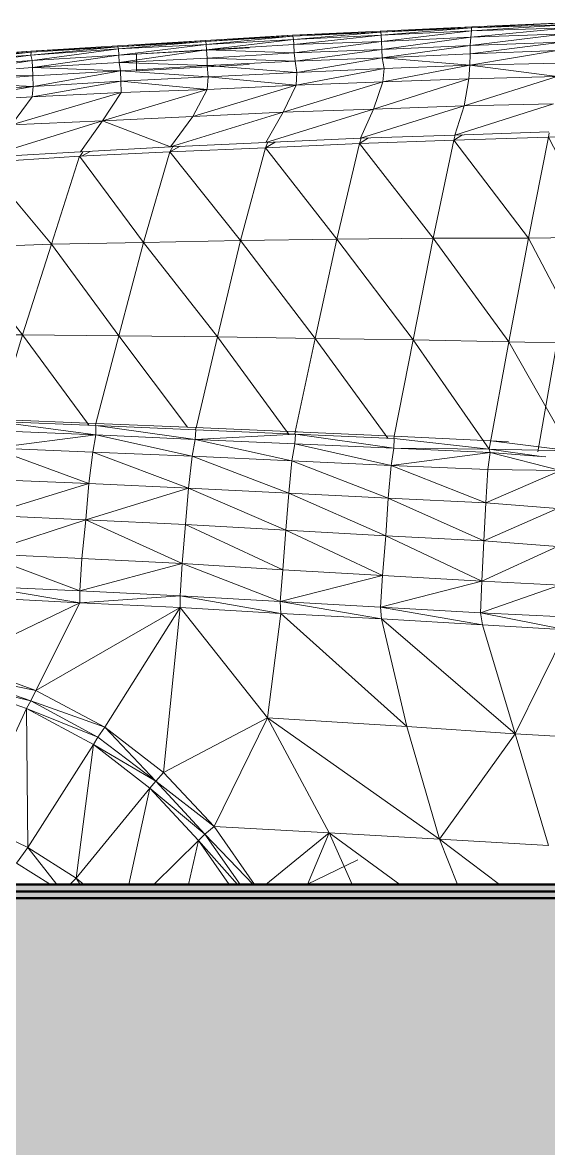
# Model space of a CAD drawing. Header units: inches. Extents: x -4169 to 885, y -251 to 585.
# Drawn here: x -2024.07 to -2004.68, y -9.48 to 32.02 of the extents above; entities that cross this region are included whole.
import ezdxf

# ---------------------------------------------------------------- set-up
doc = ezdxf.new("R2010")
doc.units = ezdxf.units.IN
doc.header["$MEASUREMENT"] = 0
doc.linetypes.add('Aligning Line 1_8_', pattern=[0.25, 0.125, -0.125])
doc.linetypes.add('Grid Line 1_2_', pattern=[0.875, 0.5, -0.125, 0.125, -0.125])
for name, color, linetype, lineweight in [('0-1', 7, 'Continuous', 5), ('0-3', 7, 'Continuous', 9), ('A-FLOR-1', 192, 'Continuous', 50), ('A-FLOR-LEVL-1', 51, 'Grid Line 1_2_', 9), ('A-FLOR-PATT-1', 8, 'Continuous', 9), ('A-GENM', 5, 'Continuous', 9), ('G-ANNO-SYMB', 111, 'Aligning Line 1_8_', 9), ('G-ANNO-SYMB-1', 147, 'Aligning Line 1_8_', 9)]:
    doc.layers.add(name, color=color, linetype=linetype, lineweight=lineweight)

# ---------------------------------------------------------------- blocks, each defined once
blk = doc.blocks.new('CTR - 2nd Phase_rvt-1-BUILDING ELEVATION - COURTYARD - LOOKING EAST')
at = {"layer": 'A-FLOR-LEVL-1'}
blk.add_line((-4168.714, 0), (-1856.661, 0), dxfattribs=at)
blk = doc.blocks.new('Land_Rover_Evoque_-_SUV_Car_Vehicle_Automobile_13067 - Land Rover EVOQUE_dwg-1230547-BUILDING ELEVATION - COURTYARD - LOOKING EAST')
at = {"layer": 'A-GENM'}
for p, q in [((-2003.836, 32.021), (-2007.519, 31.827)), ((-2003.836, 32.021), (-2007.514, 31.864)), ((-2014.118, 31.552), (-2017.333, 31.357)), ((-2014.118, 31.552), (-2017.319, 31.32)), ((-2010.883, 31.708), (-2014.118, 31.552)), ((-2014.118, 31.552), (-2010.869, 31.671)), ((-2014.118, 31.552), (-2014.104, 31.514)), ((-2010.869, 31.671), (-2014.104, 31.514)), ((-2010.869, 31.671), (-2014.088, 31.4)), ((-2010.853, 31.556), (-2014.088, 31.4)), ((-2010.853, 31.556), (-2014.071, 31.209)), ((-2007.514, 31.864), (-2010.883, 31.708)), ((-2010.883, 31.708), (-2010.869, 31.671)), ((-2007.514, 31.864), (-2010.869, 31.671)), ((-2007.519, 31.827), (-2010.869, 31.671)), ((-2010.853, 31.556), (-2010.869, 31.671)), ((-2007.519, 31.827), (-2010.853, 31.556)), ((-2007.522, 31.713), (-2010.853, 31.556)), ((-2010.853, 31.556), (-2010.836, 31.327)), ((-2007.522, 31.713), (-2010.836, 31.327)), ((-2004.058, 31.601), (-2007.568, 31.177)), ((-2003.941, 31.831), (-2007.543, 31.483)), ((-2007.522, 31.713), (-2007.543, 31.483)), ((-2004.058, 31.601), (-2007.543, 31.483)), ((-2003.861, 31.945), (-2007.522, 31.713)), ((-2003.941, 31.831), (-2007.522, 31.713)), ((-2007.522, 31.713), (-2007.519, 31.827)), ((-2003.861, 31.945), (-2007.519, 31.827)), ((-2007.514, 31.864), (-2007.519, 31.827)), ((-2023.772, 30.816), (-2020.554, 31.125)), ((-2023.763, 30.968), (-2020.566, 31.162)), ((-2020.554, 31.125), (-2023.763, 30.968)), ((-2023.75, 30.931), (-2020.554, 31.125)), ((-2020.566, 31.162), (-2017.333, 31.357)), ((-2020.554, 31.125), (-2020.566, 31.162)), ((-2020.554, 31.125), (-2017.333, 31.357)), ((-2020.554, 31.125), (-2017.319, 31.32)), ((-2020.538, 31.049), (-2020.554, 31.125)), ((-2020.538, 31.049), (-2017.319, 31.32)), ((-2017.303, 31.206), (-2020.538, 31.049)), ((-2017.303, 31.206), (-2020.521, 30.82)), ((-2017.319, 31.32), (-2017.333, 31.357)), ((-2017.319, 31.32), (-2014.104, 31.514)), ((-2017.303, 31.206), (-2017.319, 31.32)), ((-2017.303, 31.206), (-2014.104, 31.514)), ((-2014.088, 31.4), (-2017.303, 31.206)), ((-2017.286, 31.015), (-2017.303, 31.206)), ((-2014.088, 31.4), (-2017.286, 31.015)), ((-2014.071, 31.209), (-2017.286, 31.015)), ((-2014.088, 31.4), (-2014.104, 31.514)), ((-2014.071, 31.209), (-2014.088, 31.4)), ((-2010.836, 31.327), (-2014.071, 31.209)), ((-2014.071, 31.209), (-2014.056, 30.903)), ((-2010.836, 31.327), (-2014.056, 30.903)), ((-2007.543, 31.483), (-2010.836, 31.327)), ((-2010.836, 31.327), (-2010.822, 31.021)), ((-2007.543, 31.483), (-2010.822, 31.021)), ((-2007.568, 31.177), (-2010.822, 31.021)), ((-2007.568, 31.177), (-2010.81, 30.714)), ((-2004.198, 31.295), (-2007.576, 30.871)), ((-2007.568, 31.177), (-2007.576, 30.871)), ((-2007.543, 31.483), (-2007.568, 31.177)), ((-2007.568, 31.177), (-2004.198, 31.295)), ((-2026.997, 30.735), (-2023.763, 30.968)), ((-2026.984, 30.697), (-2023.763, 30.968)), ((-2026.984, 30.697), (-2023.75, 30.931)), ((-2026.969, 30.583), (-2023.75, 30.931)), ((-2026.969, 30.583), (-2023.772, 30.816)), ((-2026.952, 30.392), (-2023.772, 30.816)), ((-2023.772, 30.816), (-2020.538, 31.049)), ((-2023.772, 30.816), (-2023.75, 30.931)), ((-2023.717, 30.625), (-2023.772, 30.816)), ((-2023.75, 30.931), (-2023.763, 30.968)), ((-2023.717, 30.625), (-2020.538, 31.049)), ((-2020.521, 30.82), (-2023.717, 30.625)), ((-2020.521, 30.82), (-2023.703, 30.357)), ((-2020.521, 30.82), (-2020.538, 31.049)), ((-2017.286, 31.015), (-2020.521, 30.82)), ((-2020.506, 30.552), (-2020.521, 30.82)), ((-2017.286, 31.015), (-2020.506, 30.552)), ((-2017.272, 30.709), (-2020.506, 30.552)), ((-2019.914, 30.854), (-2015.714, 31.091)), ((-2019.914, 30.854), (-2019.872, 30.857)), ((-2019.872, 30.857), (-2019.872, 30.242)), ((-2017.286, 31.015), (-2014.056, 30.903)), ((-2017.286, 31.015), (-2017.272, 30.709)), ((-2014.056, 30.903), (-2017.272, 30.709)), ((-2017.272, 30.709), (-2014.026, 30.596)), ((-2017.272, 30.709), (-2017.261, 30.44)), ((-2015.754, 31.088), (-2015.714, 31.091)), ((-2010.822, 31.021), (-2014.056, 30.903)), ((-2014.056, 30.903), (-2014.026, 30.596)), ((-2010.822, 31.021), (-2014.026, 30.596)), ((-2014.026, 30.596), (-2010.81, 30.714)), ((-2014.026, 30.596), (-2010.81, 30.714)), ((-2010.81, 30.714), (-2013.958, 30.175)), ((-2010.822, 31.021), (-2010.81, 30.714)), ((-2007.576, 30.871), (-2010.81, 30.714)), ((-2010.81, 30.714), (-2007.576, 30.871)), ((-2010.81, 30.714), (-2007.584, 30.449)), ((-2010.81, 30.714), (-2010.742, 30.331)), ((-2004.36, 30.989), (-2007.584, 30.449)), ((-2007.576, 30.871), (-2007.584, 30.449)), ((-2004.36, 30.989), (-2007.576, 30.871)), ((-2007.576, 30.871), (-2004.36, 30.989)), ((-2023.717, 30.625), (-2026.952, 30.392)), ((-2023.717, 30.625), (-2026.938, 30.124)), ((-2023.703, 30.357), (-2026.938, 30.124)), ((-2023.703, 30.357), (-2023.717, 30.625)), ((-2020.506, 30.552), (-2023.703, 30.357)), ((-2023.703, 30.357), (-2020.457, 30.246)), ((-2023.703, 30.357), (-2023.691, 30.051)), ((-2020.506, 30.552), (-2017.261, 30.44)), ((-2020.506, 30.552), (-2020.457, 30.246)), ((-2017.261, 30.44), (-2020.457, 30.246)), ((-2020.457, 30.246), (-2017.261, 30.44)), ((-2015.713, 30.476), (-2019.872, 30.242)), ((-2014.026, 30.596), (-2017.261, 30.44)), ((-2017.261, 30.44), (-2014.026, 30.596)), ((-2017.261, 30.44), (-2017.231, 30.018)), ((-2017.261, 30.44), (-2013.958, 30.175)), ((-2014.026, 30.596), (-2013.958, 30.175)), ((-2013.991, 29.714), (-2010.742, 30.331)), ((-2013.958, 30.175), (-2010.742, 30.331)), ((-2010.795, 29.832), (-2007.584, 30.449)), ((-2010.795, 29.832), (-2010.742, 30.331)), ((-2007.584, 30.449), (-2010.742, 30.331)), ((-2007.618, 29.95), (-2007.584, 30.449)), ((-2004.33, 30.528), (-2007.584, 30.449)), ((-2004.363, 30.029), (-2007.584, 30.449)), ((-2026.938, 30.124), (-2023.691, 30.051)), ((-2023.691, 30.051), (-2026.927, 29.818)), ((-2023.691, 30.051), (-2026.887, 29.818)), ((-2020.457, 30.246), (-2023.691, 30.051)), ((-2023.691, 30.051), (-2020.457, 30.246)), ((-2023.691, 30.051), (-2023.683, 29.667)), ((-2020.457, 30.246), (-2023.683, 29.667)), ((-2020.457, 30.246), (-2017.231, 30.018)), ((-2020.457, 30.246), (-2020.448, 29.862)), ((-2017.231, 30.018), (-2020.448, 29.862)), ((-2017.231, 30.018), (-2017.264, 29.558)), ((-2017.231, 30.018), (-2013.958, 30.175)), ((-2017.231, 30.018), (-2013.991, 29.714)), ((-2013.991, 29.714), (-2013.958, 30.175)), ((-2011.137, 28.833), (-2007.618, 29.95)), ((-2007.618, 29.95), (-2010.795, 29.832)), ((-2007.786, 28.951), (-2004.363, 30.029)), ((-2007.786, 28.951), (-2007.618, 29.95)), ((-2004.363, 30.029), (-2007.618, 29.95)), ((-2023.683, 29.667), (-2027.065, 29.089)), ((-2023.683, 29.667), (-2026.956, 29.472)), ((-2026.887, 29.818), (-2023.683, 29.667)), ((-2020.448, 29.862), (-2023.715, 29.284)), ((-2023.683, 29.667), (-2023.715, 29.284)), ((-2020.448, 29.862), (-2023.683, 29.667)), ((-2017.264, 29.558), (-2021.13, 28.402)), ((-2020.448, 29.862), (-2020.442, 29.44)), ((-2020.448, 29.862), (-2017.264, 29.558)), ((-2020.442, 29.44), (-2017.264, 29.558)), ((-2013.991, 29.714), (-2017.799, 28.559)), ((-2017.264, 29.558), (-2017.799, 28.559)), ((-2017.264, 29.558), (-2013.991, 29.714)), ((-2014.469, 28.715), (-2010.795, 29.832)), ((-2013.991, 29.714), (-2014.469, 28.715)), ((-2013.991, 29.714), (-2010.795, 29.832)), ((-2011.137, 28.833), (-2010.795, 29.832)), ((-2027.065, 29.089), (-2023.715, 29.284)), ((-2020.442, 29.44), (-2024.481, 28.246)), ((-2023.715, 29.284), (-2024.481, 28.246)), ((-2023.715, 29.284), (-2020.442, 29.44)), ((-2020.442, 29.44), (-2021.13, 28.402)), ((-2018.623, 27.444), (-2014.469, 28.715)), ((-2017.799, 28.559), (-2014.469, 28.715)), ((-2015.101, 27.601), (-2011.137, 28.833)), ((-2014.469, 28.715), (-2015.101, 27.601)), ((-2014.469, 28.715), (-2011.137, 28.833)), ((-2011.616, 27.757), (-2007.786, 28.951)), ((-2011.137, 28.833), (-2011.616, 27.757)), ((-2011.137, 28.833), (-2007.786, 28.951)), ((-2008.13, 27.875), (-2004.495, 29.03)), ((-2007.786, 28.951), (-2008.13, 27.875)), ((-2007.786, 28.951), (-2004.495, 29.03)), ((-2002.846, 28.992), (-2005.077, 16.199)), ((-2021.13, 28.402), (-2025.478, 27.054)), ((-2021.13, 28.402), (-2024.481, 28.246)), ((-2021.13, 28.402), (-2021.935, 27.249)), ((-2017.799, 28.559), (-2021.13, 28.402)), ((-2021.13, 28.402), (-2018.623, 27.444)), ((-2017.799, 28.559), (-2018.623, 27.444)), ((-2011.616, 27.757), (-2008.13, 27.875)), ((-2008.169, 27.683), (-2007.858, 27.884)), ((-2008.12, 27.878), (-2008.169, 27.683)), ((-2008.13, 27.875), (-2004.665, 27.993)), ((-2004.662, 27.96), (-2004.684, 27.801)), ((-2004.684, 27.801), (-2002.181, 27.88)), ((-2018.623, 27.444), (-2021.935, 27.249)), ((-2018.643, 27.252), (-2018.259, 27.46)), ((-2018.528, 27.448), (-2018.643, 27.252)), ((-2018.643, 27.252), (-2015.12, 27.408)), ((-2018.623, 27.444), (-2015.101, 27.601)), ((-2016.034, 23.989), (-2015.12, 27.408)), ((-2015.12, 27.408), (-2011.654, 27.565)), ((-2012.49, 24.03), (-2015.12, 27.408)), ((-2015.119, 27.408), (-2014.762, 27.616)), ((-2015.038, 27.582), (-2015.119, 27.408)), ((-2015.101, 27.601), (-2011.616, 27.757)), ((-2012.49, 24.03), (-2011.654, 27.565)), ((-2011.655, 27.565), (-2011.319, 27.767)), ((-2011.585, 27.758), (-2011.655, 27.565)), ((-2011.654, 27.565), (-2008.17, 27.683)), ((-2008.929, 24.071), (-2011.654, 27.565)), ((-2008.929, 24.071), (-2008.17, 27.683)), ((-2008.17, 27.683), (-2004.684, 27.801)), ((-2005.425, 24.074), (-2008.17, 27.683)), ((-2005.425, 24.074), (-2004.684, 27.801)), ((-2005.425, 24.074), (-2004.684, 27.801)), ((-2002.786, 24.114), (-2004.684, 27.801)), ((-2025.517, 26.862), (-2021.974, 27.095)), ((-2021.935, 27.249), (-2025.478, 27.054)), ((-2023.005, 23.848), (-2021.974, 27.095)), ((-2021.974, 27.095), (-2018.643, 27.252)), ((-2019.616, 23.909), (-2021.974, 27.095)), ((-2021.847, 27.254), (-2021.949, 27.096)), ((-2021.896, 27.099), (-2021.578, 27.27)), ((-2019.616, 23.909), (-2018.643, 27.252)), ((-2016.034, 23.989), (-2018.643, 27.252)), ((-2023.005, 23.848), (-2025.517, 26.862)), ((-2012.49, 24.03), (-2008.929, 24.071)), ((-2009.67, 20.325), (-2008.929, 24.071)), ((-2008.929, 24.071), (-2005.425, 24.074)), ((-2008.929, 24.071), (-2006.146, 20.251)), ((-2006.146, 20.251), (-2005.425, 24.074)), ((-2005.425, 24.074), (-2006.146, 20.251)), ((-2002.786, 24.114), (-2005.425, 24.074)), ((-2003.392, 20.196), (-2005.425, 24.074)), ((-2023.005, 23.848), (-2026.585, 23.731)), ((-2024.073, 20.506), (-2026.585, 23.731)), ((-2024.073, 20.506), (-2023.005, 23.848)), ((-2019.616, 23.909), (-2023.005, 23.848)), ((-2020.529, 20.47), (-2023.005, 23.848)), ((-2020.529, 20.47), (-2019.616, 23.909)), ((-2016.034, 23.989), (-2019.616, 23.909)), ((-2016.89, 20.435), (-2019.616, 23.909)), ((-2016.89, 20.435), (-2016.034, 23.989)), ((-2012.49, 24.03), (-2016.034, 23.989)), ((-2013.289, 20.379), (-2016.034, 23.989)), ((-2012.49, 24.03), (-2013.289, 20.379)), ((-2012.49, 24.03), (-2009.67, 20.325)), ((-2024.073, 20.506), (-2027.694, 20.522)), ((-2024.073, 20.506), (-2025.035, 17.316)), ((-2020.529, 20.47), (-2024.073, 20.506)), ((-2021.681, 17.255), (-2024.073, 20.506)), ((-2020.529, 20.47), (-2021.366, 17.242)), ((-2016.89, 20.435), (-2020.529, 20.47)), ((-2017.989, 17.104), (-2020.529, 20.47)), ((-2016.89, 20.435), (-2017.676, 17.087)), ((-2013.289, 20.379), (-2016.89, 20.435)), ((-2014.338, 16.955), (-2016.89, 20.435)), ((-2013.289, 20.379), (-2014.02, 16.94)), ((-2013.289, 20.379), (-2009.67, 20.325)), ((-2013.289, 20.379), (-2010.604, 16.704)), ((-2009.67, 20.325), (-2010.369, 16.77)), ((-2009.67, 20.325), (-2006.146, 20.251)), ((-2009.67, 20.325), (-2006.868, 16.294)), ((-2006.146, 20.251), (-2006.868, 16.294)), ((-2006.146, 20.251), (-2006.868, 16.294)), ((-2003.856, 16.231), (-2006.146, 20.251)), ((-2003.392, 20.196), (-2006.146, 20.251)), ((-2025.029, 17.394), (-2021.37, 17.243)), ((-2021.369, 17.166), (-2025.028, 17.316)), ((-2021.369, 16.821), (-2025.028, 17.316)), ((-2021.623, 17.176), (-2021.679, 17.253)), ((-2021.366, 17.241), (-2021.385, 17.166)), ((-2021.37, 17.243), (-2017.691, 17.092)), ((-2021.369, 17.166), (-2017.69, 17.015)), ((-2021.369, 17.166), (-2021.369, 16.821)), ((-2021.369, 17.166), (-2017.709, 16.65)), ((-2017.709, 16.65), (-2017.69, 17.015)), ((-2017.681, 17.068), (-2017.693, 17.015)), ((-2017.691, 17.092), (-2014.013, 16.941)), ((-2017.69, 17.015), (-2014.012, 16.845)), ((-2025.175, 16.337), (-2021.369, 16.821)), ((-2021.369, 16.821), (-2025.065, 16.971)), ((-2021.369, 16.821), (-2025.065, 16.971)), ((-2021.478, 16.187), (-2021.369, 16.821)), ((-2021.369, 16.821), (-2017.709, 16.65)), ((-2017.82, 16.036), (-2021.369, 16.821)), ((-2021.369, 16.821), (-2017.709, 16.65)), ((-2017.82, 16.036), (-2017.709, 16.65)), ((-2017.709, 16.65), (-2014.012, 16.845)), ((-2017.709, 16.65), (-2014.03, 16.499)), ((-2014.141, 15.866), (-2017.709, 16.65)), ((-2017.709, 16.65), (-2014.03, 16.499)), ((-2014.267, 16.857), (-2014.333, 16.947)), ((-2014.021, 16.934), (-2014.04, 16.844)), ((-2014.012, 16.845), (-2014.03, 16.499)), ((-2014.013, 16.941), (-2010.373, 16.771)), ((-2014.013, 16.941), (-2013.937, 16.93)), ((-2014.012, 16.845), (-2010.372, 16.694)), ((-2014.012, 16.845), (-2010.39, 16.329)), ((-2010.39, 16.329), (-2010.372, 16.694)), ((-2010.37, 16.766), (-2010.384, 16.695)), ((-2010.373, 16.771), (-2006.811, 16.602)), ((-2006.868, 16.294), (-2010.372, 16.694)), ((-2003.856, 16.231), (-2006.811, 16.602)), ((-2006.494, 16.577), (-2006.811, 16.602)), ((-2006.811, 16.602), (-2006.159, 16.571)), ((-2021.628, 15.034), (-2025.175, 16.337)), ((-2021.478, 16.187), (-2025.175, 16.337)), ((-2021.628, 15.034), (-2021.478, 16.187)), ((-2021.478, 16.187), (-2017.949, 14.864)), ((-2021.478, 16.187), (-2017.82, 16.036)), ((-2014.141, 15.866), (-2014.03, 16.499)), ((-2014.03, 16.499), (-2010.39, 16.329)), ((-2010.482, 15.696), (-2014.03, 16.499)), ((-2014.03, 16.499), (-2010.39, 16.329)), ((-2010.482, 15.696), (-2010.39, 16.329)), ((-2010.39, 16.329), (-2006.828, 16.179)), ((-2010.39, 16.329), (-2006.828, 16.179)), ((-2006.868, 16.294), (-2010.39, 16.329)), ((-2004.941, 16.029), (-2006.868, 16.294)), ((-2003.856, 16.231), (-2006.868, 16.294)), ((-2006.868, 16.294), (-2006.828, 16.179)), ((-2017.949, 14.864), (-2017.82, 16.036)), ((-2017.82, 16.036), (-2014.252, 14.675)), ((-2017.82, 16.036), (-2014.141, 15.866)), ((-2014.252, 14.675), (-2014.141, 15.866)), ((-2014.141, 15.866), (-2010.594, 14.486)), ((-2014.141, 15.866), (-2010.482, 15.696)), ((-2010.482, 15.696), (-2006.828, 16.179)), ((-2006.919, 15.545), (-2006.828, 16.179)), ((-2004.784, 16.016), (-2006.828, 16.179)), ((-2004.244, 15.509), (-2006.828, 16.179)), ((-2010.594, 14.486), (-2010.482, 15.696)), ((-2010.482, 15.696), (-2006.992, 14.316)), ((-2010.482, 15.696), (-2006.919, 15.545)), ((-2006.992, 14.316), (-2006.919, 15.545)), ((-2004.244, 15.509), (-2006.992, 14.316)), ((-2004.244, 15.509), (-2006.919, 15.545)), ((-2025.436, 13.859), (-2021.628, 15.034)), ((-2025.325, 15.185), (-2021.628, 15.034)), ((-2021.628, 15.034), (-2021.739, 13.69)), ((-2021.628, 15.034), (-2017.949, 14.864)), ((-2017.949, 14.864), (-2021.739, 13.69)), ((-2017.949, 14.864), (-2018.061, 13.52)), ((-2017.949, 14.864), (-2014.252, 14.675)), ((-2017.949, 14.864), (-2014.363, 13.311)), ((-2014.252, 14.675), (-2014.363, 13.311)), ((-2014.252, 14.675), (-2010.594, 14.486)), ((-2014.252, 14.675), (-2010.685, 13.103)), ((-2010.594, 14.486), (-2010.685, 13.103)), ((-2010.594, 14.486), (-2006.992, 14.316)), ((-2010.594, 14.486), (-2007.065, 12.914)), ((-2006.992, 14.316), (-2007.065, 12.914)), ((-2004.354, 14.107), (-2006.992, 14.316)), ((-2025.436, 13.859), (-2021.739, 13.69)), ((-2004.354, 14.107), (-2007.065, 12.914)), ((-2025.586, 12.438), (-2021.739, 13.69)), ((-2021.739, 13.69), (-2021.889, 12.268)), ((-2018.061, 13.52), (-2021.739, 13.69)), ((-2018.191, 12.079), (-2021.739, 13.69)), ((-2018.061, 13.52), (-2018.191, 12.079)), ((-2014.363, 13.311), (-2018.061, 13.52)), ((-2014.475, 11.851), (-2018.061, 13.52)), ((-2014.363, 13.311), (-2014.475, 11.851)), ((-2010.685, 13.103), (-2014.363, 13.311)), ((-2010.797, 11.643), (-2014.363, 13.311)), ((-2010.685, 13.103), (-2010.797, 11.643)), ((-2007.065, 12.914), (-2010.685, 13.103)), ((-2007.138, 11.435), (-2010.685, 13.103)), ((-2007.065, 12.914), (-2007.138, 11.435)), ((-2004.35, 12.704), (-2007.065, 12.914)), ((-2004.35, 12.704), (-2007.138, 11.435)), ((-2025.586, 12.438), (-2021.889, 12.268)), ((-2025.586, 12.438), (-2021.964, 11.077)), ((-2021.889, 12.268), (-2021.964, 11.077)), ((-2018.191, 12.079), (-2021.964, 11.077)), ((-2018.191, 12.079), (-2021.889, 12.268)), ((-2018.191, 12.079), (-2018.267, 10.888)), ((-2014.475, 11.851), (-2018.191, 12.079)), ((-2018.191, 12.079), (-2014.57, 10.68)), ((-2014.475, 11.851), (-2014.57, 10.68)), ((-2010.797, 11.643), (-2014.57, 10.68)), ((-2010.797, 11.643), (-2014.475, 11.851)), ((-2010.797, 11.643), (-2010.872, 10.471)), ((-2007.138, 11.435), (-2010.797, 11.643)), ((-2021.965, 10.635), (-2025.662, 11.247)), ((-2025.662, 11.247), (-2021.964, 11.077)), ((-2007.138, 11.435), (-2010.872, 10.471)), ((-2007.138, 11.435), (-2007.193, 10.263)), ((-2004.269, 11.283), (-2007.193, 10.263)), ((-2004.269, 11.283), (-2007.138, 11.435)), ((-2021.965, 10.635), (-2025.662, 10.824)), ((-2021.965, 10.635), (-2021.964, 11.077)), ((-2021.965, 10.635), (-2018.267, 10.888)), ((-2021.964, 11.077), (-2018.267, 10.888)), ((-2018.267, 10.465), (-2018.267, 10.888)), ((-2014.55, 10.238), (-2018.267, 10.888)), ((-2018.267, 10.888), (-2014.57, 10.68)), ((-2026.505, 8.442), (-2021.965, 10.635)), ((-2023.577, 7.407), (-2021.965, 10.635)), ((-2018.267, 10.465), (-2023.577, 7.407)), ((-2018.267, 10.465), (-2021.965, 10.635)), ((-2018.267, 10.465), (-2021.035, 6.045)), ((-2018.875, 4.376), (-2018.267, 10.465)), ((-2015.046, 6.396), (-2018.267, 10.465)), ((-2018.267, 10.465), (-2014.55, 10.238)), ((-2014.55, 10.238), (-2014.57, 10.68)), ((-2010.834, 10.049), (-2014.57, 10.68)), ((-2014.57, 10.68), (-2010.872, 10.471)), ((-2010.834, 10.049), (-2010.872, 10.471)), ((-2007.118, 9.821), (-2010.872, 10.471)), ((-2010.872, 10.471), (-2007.193, 10.263)), ((-2015.046, 6.396), (-2014.55, 10.238)), ((-2009.904, 6.073), (-2014.55, 10.238)), ((-2014.55, 10.238), (-2010.834, 10.049)), ((-2009.904, 6.073), (-2010.834, 10.049)), ((-2005.917, 5.807), (-2010.834, 10.049)), ((-2010.834, 10.049), (-2007.118, 9.821)), ((-2004.019, 9.632), (-2007.193, 10.263)), ((-2004.113, 10.112), (-2007.193, 10.263)), ((-2007.118, 9.821), (-2007.193, 10.263)), ((-2004.019, 9.632), (-2007.118, 9.821)), ((-2005.917, 5.807), (-2007.118, 9.821)), ((-2004.019, 9.632), (-2005.917, 5.807)), ((-2023.577, 7.407), (-2026.505, 8.442)), ((-2023.769, 7.022), (-2026.62, 8.019)), ((-2023.577, 7.407), (-2026.62, 8.019)), ((-2023.769, 7.022), (-2026.697, 7.712)), ((-2023.922, 6.734), (-2026.697, 7.712)), ((-2023.769, 7.022), (-2023.577, 7.407)), ((-2021.035, 6.045), (-2023.577, 7.407)), ((-2023.922, 6.734), (-2025.875, 2.584)), ((-2023.769, 7.022), (-2023.922, 6.734)), ((-2021.302, 5.68), (-2023.922, 6.734)), ((-2021.456, 5.411), (-2023.922, 6.734)), ((-2023.922, 6.734), (-2023.872, 1.615)), ((-2021.035, 6.045), (-2023.769, 7.022)), ((-2021.302, 5.68), (-2023.769, 7.022)), ((-2015.046, 6.396), (-2018.875, 4.376)), ((-2015.046, 6.396), (-2017.006, 2.389)), ((-2012.77, 2.152), (-2015.046, 6.396)), ((-2008.707, 1.925), (-2015.046, 6.396)), ((-2015.046, 6.396), (-2009.904, 6.073)), ((-2021.035, 6.045), (-2021.302, 5.68)), ((-2018.875, 4.376), (-2021.035, 6.045)), ((-2019.164, 4.058), (-2021.035, 6.045)), ((-2008.707, 1.925), (-2009.904, 6.073)), ((-2009.904, 6.073), (-2005.917, 5.807)), ((-2021.456, 5.411), (-2023.872, 1.615)), ((-2021.456, 5.411), (-2022.101, 0.484)), ((-2021.302, 5.68), (-2021.456, 5.411)), ((-2019.164, 4.058), (-2021.456, 5.411)), ((-2019.375, 3.799), (-2021.456, 5.411)), ((-2019.164, 4.058), (-2021.302, 5.68)), ((-2008.707, 1.925), (-2005.917, 5.807)), ((-2002.973, 5.637), (-2005.917, 5.807)), ((-2005.917, 5.807), (-2004.682, 1.688)), ((-2018.875, 4.376), (-2019.164, 4.058)), ((-2017.006, 2.389), (-2018.875, 4.376)), ((-2019.375, 3.799), (-2022.101, 0.484)), ((-2019.375, 3.799), (-2020.153, 0.25)), ((-2019.164, 4.058), (-2019.375, 3.799)), ((-2017.352, 2.11), (-2019.375, 3.799)), ((-2019.375, 3.799), (-2017.582, 1.879)), ((-2017.006, 2.389), (-2019.164, 4.058)), ((-2017.352, 2.11), (-2019.164, 4.058)), ((-2025.875, 2.584), (-2023.872, 1.615)), ((-2017.352, 2.11), (-2017.582, 1.879)), ((-2017.006, 2.389), (-2017.352, 2.11)), ((-2015.571, 0.25), (-2017.352, 2.11)), ((-2016.055, 0.25), (-2017.352, 2.11)), ((-2012.77, 2.152), (-2017.006, 2.389)), ((-2015.516, 0.25), (-2017.006, 2.389)), ((-2012.77, 2.152), (-2015.106, 0.25)), ((-2013.562, 0.25), (-2012.77, 2.152)), ((-2011.921, 0.25), (-2012.77, 2.152)), ((-2010.161, 0.25), (-2012.77, 2.152)), ((-2012.77, 2.152), (-2008.707, 1.925)), ((-2017.582, 1.879), (-2019.238, 0.25)), ((-2017.582, 1.879), (-2017.95, 0.25)), ((-2016.142, 0.25), (-2017.582, 1.879)), ((-2017.582, 1.879), (-2016.451, 0.25)), ((-2006.483, 0.25), (-2008.707, 1.925)), ((-2008.037, 0.25), (-2008.707, 1.925)), ((-2008.707, 1.925), (-2004.682, 1.688)), ((-2024.295, 1.039), (-2023.872, 1.615)), ((-2023.872, 1.615), (-2022.814, 0.25)), ((-2023.872, 1.615), (-2022.101, 0.484)), ((-2024.295, 1.039), (-2023.039, 0.25)), ((-2024.295, 1.039), (-2023.039, 0.25)), ((-2013.589, 0.25), (-2011.74, 1.153)), ((-2011.712, 1.155), (-2011.74, 1.153)), ((-2022.33, 0.25), (-2022.101, 0.484)), ((-2022.101, 0.484), (-2021.953, 0.25)), ((-2022.101, 0.484), (-2021.814, 0.25))]:
    blk.add_line(p, q, dxfattribs=at)
blk = doc.blocks.new('Land_Rover_Evoque_-_SUV_Car_Vehicle_Automobile_13067 - Land_Rover_Evoque_-_SUV_Car_Vehicle_Automobile_13067-1230553-BUILDING ELEVATION - COURTYARD - LOOKING EAST')
blk.add_blockref('Land_Rover_Evoque_-_SUV_Car_Vehicle_Automobile_13067 - Land Rover EVOQUE_dwg-1230547-BUILDING ELEVATION - COURTYARD - LOOKING EAST', (0, 0))
blk = doc.blocks.new('CTR  - Topography_rvt-1-BUILDING ELEVATION - COURTYARD - LOOKING EAST')
at = {"layer": 'A-FLOR-LEVL-1'}
blk.add_line((-4168.714, 0), (-1856.661, 0), dxfattribs=at)
at = {"layer": 'G-ANNO-SYMB-1'}
blk.add_line((-1953.331, 0), (-4072.019, 0), dxfattribs=at)
at = {"layer": '0-3'}
blk.add_blockref('Land_Rover_Evoque_-_SUV_Car_Vehicle_Automobile_13067 - Land_Rover_Evoque_-_SUV_Car_Vehicle_Automobile_13067-1230553-BUILDING ELEVATION - COURTYARD - LOOKING EAST', (0, 0), dxfattribs=at)
blk = doc.blocks.new('CTR - 1st Phase - Common Walls_rvt-1-BUILDING ELEVATION - COURTYARD - LOOKING EAST')
at = {"layer": 'A-FLOR-LEVL-1'}
blk.add_line((-4168.714, 0), (-1856.661, 0), dxfattribs=at)
at = {"layer": 'G-ANNO-SYMB-1'}
blk.add_line((-1953.331, 0), (-4072.019, 0), dxfattribs=at)

msp = doc.modelspace()

# ---------------------------------------------------------------- hatches: boundary and pattern name
at = {"layer": 'A-FLOR-PATT-1'}
h = msp.add_hatch(dxfattribs=at)
h.set_pattern_fill('FP_2', color=256, style=0, pattern_type=2)
h.set_pattern_definition([(50, (0, 0), (27.5427, -2.40992), [2.88, -31.68]), (355, (0, 0), (-5.32784, 28.88427), [2.304, -25.344]), (100.451, (2.295, -0.2), (22.21532, 26.47393), [2.448, -26.924]), (46.184, (0, 7.68), (40.98187, -6.35642), [4.32, -47.52]), (96.636, (3.415, 7.15), (35.89075, 37.4062), [3.671, -40.386]), (351.184, (0, 7.68), (35.89097, 37.4062), [3.456, -38.016]), (21, (3.84, 5.76), (22.92104, -15.46073), [2.88, -31.68]), (326, (3.84, 5.76), (9.34353, 27.84574), [2.304, -25.344]), (71.451, (5.75, 4.472), (32.26477, 12.38442), [2.448, -26.924]), (37.5, (0, 0), (0.466855, 12.782707), [1.267, -23.77, 1.267, -24.461, -25.44]), (37.5, (0, 0), (0.466855, 12.782707), [-50.765, 1.267, -24.173]), (7.5, (0, 0), (10.10159, 15.14509), [1.267, -13.402, 1.267, -23.194, -9.696]), (7.5, (0, 0), (10.10159, 15.14509), [-39.13, 1.267, -8.429]), (327.5, (-8.563, 0), (20.49916, -0.86578), [1.267, -8.333, 1.267, -28.685, -39.744]), (327.5, (-8.563, 0), (20.49916, -0.86578), [-39.552, 1.267, -38.477]), (317.5, (-12.403, 0), (22.39478, 3.84429), [1.267, -11.213, 1.267, -18.624, -28.224]), (317.5, (-12.403, 0), (22.39478, 3.84429), [-32.371, 1.267, -26.957])])
h.paths.add_polyline_path([(-2847.153, -12), (-1953.331, -12), (-1953.331, 0), (-3962.724, 0), (-3962.724, -12), (-2880.257, -12)], flags=0)
h = msp.add_hatch(dxfattribs=at)
h.set_pattern_fill('FP_24', color=256, style=0, pattern_type=2)
h.set_pattern_definition([(0, (0, 0), (24, 24), [24, -24]), (0, (0, 9), (24, 24), [24, -24]), (0, (0, 18), (24, 24), [24, -24]), (90, (3, 21), (-24, 24), [24, -24]), (90, (12, 21), (-24, 24), [24, -24]), (90, (21, 21), (-24, 24), [24, -24])])
h.paths.add_polyline_path([(-3399.86, 0), (-1953.331, 0), (-1953.331, 0.25), (-3399.86, 0.25)], flags=0)

# ---------------------------------------------------------------- linework, layer by layer
at = {"layer": 'A-FLOR-1'}
for p, q in [((-1953.331, 0), (-3829.324, 0)), ((-1953.331, 0.25), (-3399.86, 0.25)), ((-3399.86, -0.25), (-1953.331, -0.25))]:
    msp.add_line(p, q, dxfattribs=at)
at = {"layer": 'A-FLOR-LEVL-1'}
msp.add_line((-4167.964, 0), (-1857.411, 0), dxfattribs=at)
at = {"layer": 'G-ANNO-SYMB'}
msp.add_line((-1953.331, 0), (-4072.019, 0), dxfattribs=at)

# ---------------------------------------------------------------- block references
at = {"layer": '0-1'}
for name in ['CTR - 2nd Phase_rvt-1-BUILDING ELEVATION - COURTYARD - LOOKING EAST', 'CTR - 1st Phase - Common Walls_rvt-1-BUILDING ELEVATION - COURTYARD - LOOKING EAST', 'CTR  - Topography_rvt-1-BUILDING ELEVATION - COURTYARD - LOOKING EAST']:
    msp.add_blockref(name, (0, 0), dxfattribs=at)

doc.saveas('drawing.dxf')
